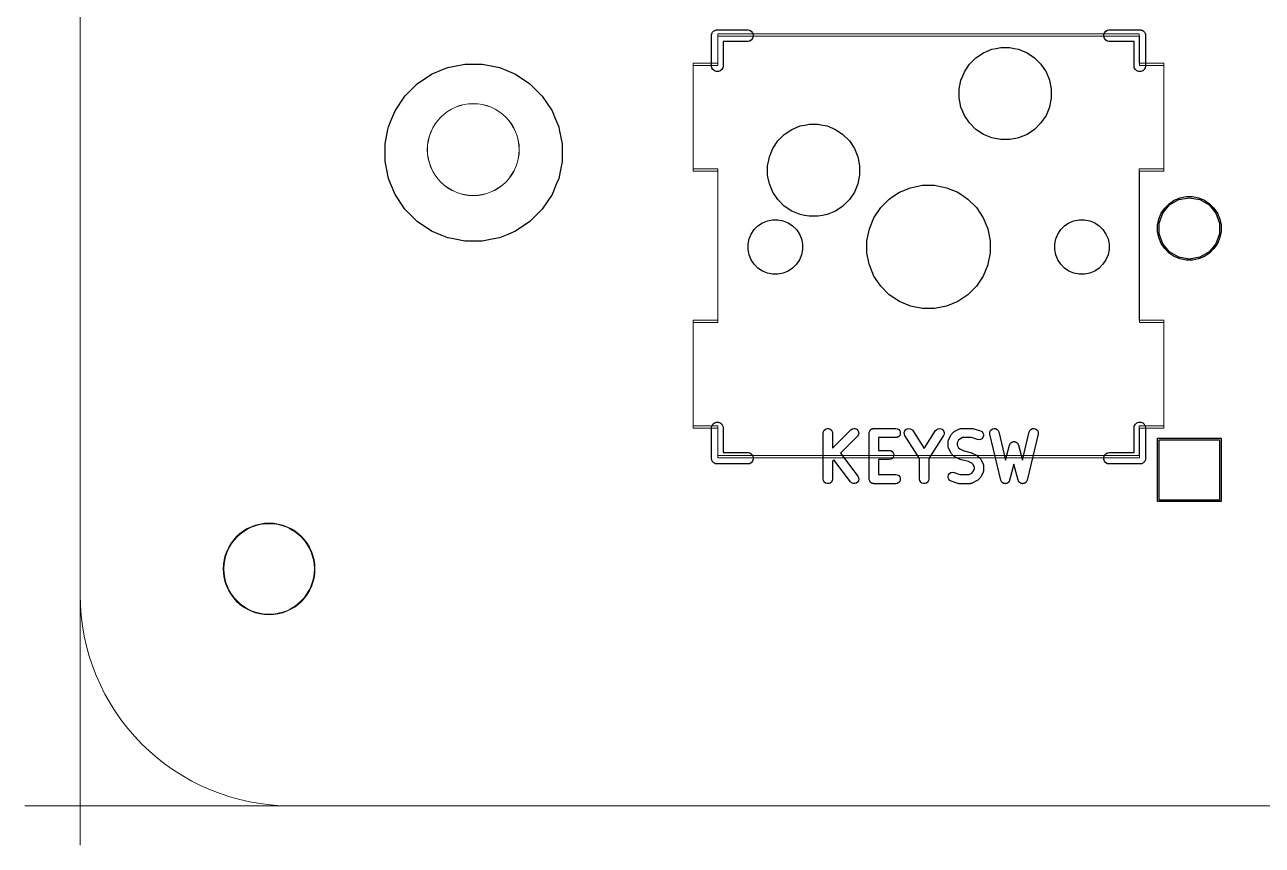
# Model space of a CAD drawing. Header units: millimetres. Extents: x 13 to 222, y -3 to 195.
# Drawn here: x 13.18 to 54.19, y 39.14 to 66.32 of the extents above; entities that cross this region are included whole.
import ezdxf

# ---------------------------------------------------------------- set-up
doc = ezdxf.new("R2010")
doc.units = ezdxf.units.MM
doc.header["$MEASUREMENT"] = 0
doc.layers.add('Ergodox plate', color=7, linetype='Continuous', lineweight=0, true_color=0xf6921e)
doc.layers.add('Orig switch cut', color=7, linetype='Continuous', lineweight=0, true_color=0xde3535)
doc.layers.add('Mask', color=134, linetype='Continuous')
doc.layers.add('Silk', color=142, linetype='Continuous')

msp = doc.modelspace()

# ---------------------------------------------------------------- linework, layer by layer
at = {"layer": 'Ergodox plate'}
msp.add_lwpolyline([(99.143, 40.444), (22.011, 40.444, -0.414214), (15.011, 47.444), (15.011, 171.874, -0.414214), (22.011, 178.874), (125.882, 178.874)], format="xyb", dxfattribs=at)
msp.add_lwpolyline([(50.113, 66.024), (50.113, 65.044), (50.926, 65.044), (50.926, 61.544), (50.113, 61.544), (50.113, 56.535), (50.926, 56.535), (50.926, 53.035), (50.113, 53.035), (50.113, 52.054), (36.143, 52.054), (36.143, 53.035), (35.331, 53.035), (35.331, 56.535), (36.143, 56.535), (36.143, 61.544), (35.331, 61.544), (35.331, 65.044), (36.143, 65.044), (36.143, 66.024)], close=True, dxfattribs=at)
for centre, radius in [((28.041, 62.186), 1.524), ((21.274, 48.295), 1.5)]:
    msp.add_circle(centre, radius, dxfattribs=at)
at = {"layer": 'Mask', "linetype": 'Continuous'}
for p, q in [((44.485, 65.015), (44.697, 65.227)), ((44.697, 65.227), (44.947, 65.394)), ((44.947, 65.394), (45.225, 65.509)), ((45.225, 65.509), (45.372, 65.539)), ((45.372, 65.539), (45.52, 65.568)), ((45.52, 65.568), (45.82, 65.568)), ((45.82, 65.568), (45.968, 65.539)), ((45.968, 65.539), (46.115, 65.509)), ((46.115, 65.509), (46.393, 65.394)), ((46.393, 65.394), (46.643, 65.227)), ((46.643, 65.227), (46.855, 65.015)), ((26.66, 64.685), (27.022, 64.835)), ((27.022, 64.835), (27.194, 64.906)), ((27.194, 64.906), (27.414, 64.95)), ((27.414, 64.95), (27.761, 65.019)), ((27.761, 65.019), (28.339, 65.019)), ((28.339, 65.019), (28.686, 64.95)), ((28.686, 64.95), (28.906, 64.906)), ((28.906, 64.906), (29.078, 64.835)), ((29.078, 64.835), (29.44, 64.685)), ((44.318, 64.765), (44.485, 65.015)), ((46.855, 65.015), (47.022, 64.765)), ((26.18, 64.364), (26.66, 64.685)), ((29.44, 64.685), (29.92, 64.364)), ((44.144, 64.192), (44.203, 64.487)), ((44.203, 64.487), (44.216, 64.52)), ((44.216, 64.52), (44.318, 64.765)), ((47.022, 64.765), (47.124, 64.52)), ((47.124, 64.52), (47.137, 64.487)), ((47.137, 64.487), (47.196, 64.192)), ((25.771, 63.955), (26.18, 64.364)), ((29.92, 64.364), (30.329, 63.955)), ((44.144, 63.892), (44.144, 64.192)), ((47.196, 64.192), (47.196, 63.892)), ((25.45, 63.475), (25.771, 63.955)), ((30.329, 63.955), (30.65, 63.475)), ((44.167, 63.777), (44.144, 63.892)), ((44.203, 63.597), (44.167, 63.777)), ((44.318, 63.319), (44.203, 63.597)), ((47.137, 63.597), (47.022, 63.319)), ((47.173, 63.777), (47.137, 63.597)), ((47.196, 63.892), (47.173, 63.777)), ((25.229, 62.941), (25.342, 63.213)), ((25.342, 63.213), (25.45, 63.475)), ((30.65, 63.475), (30.758, 63.213)), ((30.758, 63.213), (30.871, 62.941)), ((44.485, 63.069), (44.318, 63.319)), ((47.022, 63.319), (46.855, 63.069)), ((25.116, 62.374), (25.212, 62.854)), ((25.212, 62.854), (25.229, 62.941)), ((30.871, 62.941), (30.888, 62.854)), ((30.888, 62.854), (30.984, 62.374)), ((38.347, 62.687), (38.597, 62.854)), ((38.597, 62.854), (38.875, 62.969)), ((38.875, 62.969), (39.081, 63.01)), ((39.081, 63.01), (39.17, 63.028)), ((39.17, 63.028), (39.47, 63.028)), ((39.47, 63.028), (39.559, 63.01)), ((39.559, 63.01), (39.765, 62.969)), ((39.765, 62.969), (40.043, 62.854)), ((40.043, 62.854), (40.293, 62.687)), ((44.697, 62.857), (44.485, 63.069)), ((44.947, 62.69), (44.697, 62.857)), ((46.643, 62.857), (46.393, 62.69)), ((46.855, 63.069), (46.643, 62.857)), ((25.116, 61.796), (25.116, 62.374)), ((30.984, 62.374), (30.984, 61.796)), ((37.968, 62.225), (38.135, 62.475)), ((38.135, 62.475), (38.347, 62.687)), ((40.293, 62.687), (40.505, 62.475)), ((40.505, 62.475), (40.672, 62.225)), ((45.225, 62.575), (44.947, 62.69)), ((45.332, 62.553), (45.225, 62.575)), ((45.52, 62.516), (45.332, 62.553)), ((45.82, 62.516), (45.52, 62.516)), ((46.008, 62.553), (45.82, 62.516)), ((46.115, 62.575), (46.008, 62.553)), ((46.393, 62.69), (46.115, 62.575)), ((37.831, 61.841), (37.853, 61.947)), ((37.853, 61.947), (37.968, 62.225)), ((40.672, 62.225), (40.787, 61.947)), ((40.787, 61.947), (40.809, 61.841)), ((25.162, 61.567), (25.116, 61.796)), ((25.229, 61.229), (25.162, 61.567)), ((30.938, 61.567), (30.871, 61.229)), ((30.984, 61.796), (30.938, 61.567)), ((37.794, 61.652), (37.831, 61.841)), ((37.794, 61.352), (37.794, 61.652)), ((40.809, 61.841), (40.846, 61.652)), ((40.846, 61.652), (40.846, 61.352)), ((25.296, 61.067), (25.229, 61.229)), ((30.871, 61.229), (30.804, 61.067)), ((37.808, 61.281), (37.794, 61.352)), ((37.853, 61.057), (37.808, 61.281)), ((40.832, 61.281), (40.787, 61.057)), ((40.846, 61.352), (40.832, 61.281)), ((25.45, 60.695), (25.296, 61.067)), ((30.804, 61.067), (30.65, 60.695)), ((37.968, 60.779), (37.853, 61.057)), ((38.135, 60.529), (37.968, 60.779)), ((40.672, 60.779), (40.505, 60.529)), ((40.787, 61.057), (40.672, 60.779)), ((41.949, 60.628), (42.163, 60.771)), ((42.163, 60.771), (42.535, 60.925)), ((42.535, 60.925), (42.929, 61.003)), ((42.535, 60.925), (42.535, 60.925)), ((42.535, 60.925), (42.535, 60.925)), ((42.929, 61.003), (43.331, 61.003)), ((43.331, 61.003), (43.725, 60.925)), ((43.725, 60.925), (43.725, 60.925)), ((43.725, 60.925), (43.725, 60.925)), ((43.725, 60.925), (44.097, 60.771)), ((44.097, 60.771), (44.311, 60.628)), ((25.771, 60.215), (25.45, 60.695)), ((30.65, 60.695), (30.329, 60.215)), ((38.347, 60.317), (38.135, 60.529)), ((38.597, 60.15), (38.347, 60.317)), ((40.293, 60.317), (40.043, 60.15)), ((40.505, 60.529), (40.293, 60.317)), ((41.545, 60.263), (41.829, 60.547)), ((41.829, 60.547), (41.949, 60.628)), ((44.311, 60.628), (44.431, 60.547)), ((44.431, 60.547), (44.715, 60.263)), ((50.955, 60.247), (51.101, 60.393)), ((51.101, 60.393), (51.274, 60.508)), ((51.274, 60.508), (51.465, 60.587)), ((51.465, 60.587), (51.668, 60.628)), ((51.668, 60.628), (51.875, 60.628)), ((51.875, 60.628), (52.078, 60.587)), ((52.078, 60.587), (52.269, 60.508)), ((52.269, 60.508), (52.441, 60.393)), ((52.441, 60.393), (52.588, 60.247)), ((26.18, 59.806), (25.771, 60.215)), ((30.329, 60.215), (29.92, 59.806)), ((38.875, 60.035), (38.597, 60.15)), ((39.022, 60.005), (38.875, 60.035)), ((39.17, 59.976), (39.022, 60.005)), ((39.47, 59.976), (39.17, 59.976)), ((39.618, 60.005), (39.47, 59.976)), ((39.765, 60.035), (39.618, 60.005)), ((40.043, 60.15), (39.765, 60.035)), ((41.167, 59.557), (41.321, 59.929)), ((41.321, 59.929), (41.545, 60.263)), ((41.545, 60.263), (41.545, 60.263)), ((44.715, 60.263), (44.715, 60.263)), ((44.715, 60.263), (44.939, 59.929)), ((44.939, 59.929), (45.093, 59.557)), ((50.72, 59.68), (50.761, 59.883)), ((50.761, 59.883), (50.84, 60.075)), ((50.84, 60.075), (50.955, 60.247)), ((52.588, 60.247), (52.703, 60.075)), ((52.703, 60.075), (52.782, 59.883)), ((52.782, 59.883), (52.822, 59.68)), ((26.66, 59.485), (26.18, 59.806)), ((26.973, 59.356), (26.66, 59.485)), ((29.44, 59.485), (29.127, 59.356)), ((29.92, 59.806), (29.44, 59.485)), ((37.252, 59.389), (37.35, 59.536)), ((37.35, 59.536), (37.476, 59.662)), ((37.476, 59.662), (37.623, 59.76)), ((37.623, 59.76), (37.787, 59.828)), ((37.787, 59.828), (37.961, 59.863)), ((37.961, 59.863), (38.139, 59.863)), ((38.139, 59.863), (38.313, 59.828)), ((38.313, 59.828), (38.477, 59.76)), ((38.477, 59.76), (38.624, 59.662)), ((38.624, 59.662), (38.75, 59.536)), ((38.75, 59.536), (38.848, 59.389)), ((41.089, 59.163), (41.167, 59.557)), ((41.167, 59.557), (41.167, 59.557)), ((45.093, 59.557), (45.093, 59.557)), ((45.093, 59.557), (45.171, 59.163)), ((47.412, 59.389), (47.51, 59.536)), ((47.51, 59.536), (47.636, 59.662)), ((47.636, 59.662), (47.783, 59.76)), ((47.783, 59.76), (47.947, 59.828)), ((47.947, 59.828), (48.121, 59.863)), ((48.121, 59.863), (48.299, 59.863)), ((48.299, 59.863), (48.473, 59.828)), ((48.473, 59.828), (48.637, 59.76)), ((48.637, 59.76), (48.784, 59.662)), ((48.784, 59.662), (48.91, 59.536)), ((48.91, 59.536), (49.008, 59.389)), ((50.72, 59.473), (50.72, 59.68)), ((50.761, 59.27), (50.72, 59.473)), ((52.822, 59.473), (52.782, 59.27)), ((52.822, 59.68), (52.822, 59.473)), ((27.194, 59.264), (26.973, 59.356)), ((27.383, 59.226), (27.194, 59.264)), ((27.761, 59.151), (27.383, 59.226)), ((28.339, 59.151), (27.761, 59.151)), ((28.717, 59.226), (28.339, 59.151)), ((28.906, 59.264), (28.717, 59.226)), ((29.127, 59.356), (28.906, 59.264)), ((37.149, 59.051), (37.184, 59.225)), ((37.184, 59.225), (37.252, 59.389)), ((38.848, 59.389), (38.916, 59.225)), ((38.916, 59.225), (38.951, 59.051)), ((41.089, 58.761), (41.089, 59.163)), ((45.171, 59.163), (45.171, 58.761)), ((47.309, 59.051), (47.344, 59.225)), ((47.344, 59.225), (47.412, 59.389)), ((49.008, 59.389), (49.076, 59.225)), ((49.076, 59.225), (49.111, 59.051)), ((50.84, 59.079), (50.761, 59.27)), ((50.955, 58.907), (50.84, 59.079)), ((52.703, 59.079), (52.588, 58.907)), ((52.782, 59.27), (52.703, 59.079)), ((37.149, 58.873), (37.149, 59.051)), ((37.184, 58.699), (37.149, 58.873)), ((37.252, 58.535), (37.184, 58.699)), ((38.916, 58.699), (38.848, 58.535)), ((38.951, 58.873), (38.916, 58.699)), ((38.951, 59.051), (38.951, 58.873)), ((41.163, 58.387), (41.089, 58.761)), ((45.171, 58.761), (45.097, 58.387)), ((47.309, 58.873), (47.309, 59.051)), ((47.344, 58.699), (47.309, 58.873)), ((47.412, 58.535), (47.344, 58.699)), ((49.076, 58.699), (49.008, 58.535)), ((49.111, 58.873), (49.076, 58.699)), ((49.111, 59.051), (49.111, 58.873)), ((51.101, 58.76), (50.955, 58.907)), ((51.274, 58.645), (51.101, 58.76)), ((52.441, 58.76), (52.269, 58.645)), ((52.588, 58.907), (52.441, 58.76)), ((37.35, 58.388), (37.252, 58.535)), ((37.476, 58.262), (37.35, 58.388)), ((37.623, 58.164), (37.476, 58.262)), ((38.624, 58.262), (38.477, 58.164)), ((38.75, 58.388), (38.624, 58.262)), ((38.848, 58.535), (38.75, 58.388)), ((41.167, 58.367), (41.163, 58.387)), ((41.321, 57.995), (41.167, 58.367)), ((45.093, 58.367), (44.939, 57.995)), ((45.097, 58.387), (45.093, 58.367)), ((47.51, 58.388), (47.412, 58.535)), ((47.636, 58.262), (47.51, 58.388)), ((47.783, 58.164), (47.636, 58.262)), ((48.784, 58.262), (48.637, 58.164)), ((48.91, 58.388), (48.784, 58.262)), ((49.008, 58.535), (48.91, 58.388)), ((51.465, 58.566), (51.274, 58.645)), ((51.668, 58.526), (51.465, 58.566)), ((51.875, 58.526), (51.668, 58.526)), ((52.078, 58.566), (51.875, 58.526)), ((52.269, 58.645), (52.078, 58.566)), ((37.787, 58.096), (37.623, 58.164)), ((37.961, 58.061), (37.787, 58.096)), ((38.139, 58.061), (37.961, 58.061)), ((38.313, 58.096), (38.139, 58.061)), ((38.477, 58.164), (38.313, 58.096)), ((41.524, 57.691), (41.321, 57.995)), ((44.939, 57.995), (44.736, 57.691)), ((47.947, 58.096), (47.783, 58.164)), ((48.121, 58.061), (47.947, 58.096)), ((48.299, 58.061), (48.121, 58.061)), ((48.473, 58.096), (48.299, 58.061)), ((48.637, 58.164), (48.473, 58.096)), ((41.545, 57.661), (41.524, 57.691)), ((41.829, 57.377), (41.545, 57.661)), ((44.715, 57.661), (44.431, 57.377)), ((44.736, 57.691), (44.715, 57.661)), ((42.163, 57.153), (41.829, 57.377)), ((41.829, 57.377), (41.829, 57.377)), ((42.535, 56.999), (42.163, 57.153)), ((44.097, 57.153), (43.725, 56.999)), ((44.431, 57.377), (44.097, 57.153)), ((44.431, 57.377), (44.431, 57.377)), ((42.929, 56.921), (42.535, 56.999)), ((42.535, 56.999), (42.535, 56.999)), ((42.535, 56.999), (42.535, 56.999)), ((43.331, 56.921), (42.929, 56.921)), ((43.725, 56.999), (43.331, 56.921)), ((43.725, 56.999), (43.725, 56.999)), ((43.725, 56.999), (43.725, 56.999)), ((50.72, 50.526), (50.72, 52.628)), ((50.72, 52.628), (52.822, 52.628)), ((52.822, 52.628), (52.822, 50.526)), ((52.822, 50.526), (50.72, 50.526))]:
    msp.add_line(p, q, dxfattribs=at)
at = {"layer": 'Orig switch cut', "lineweight": 0}
for p, q in [((15.011, 195.047), (15.011, 39.143)), ((13.177, 40.444), (105.551, 40.444))]:
    msp.add_line(p, q, dxfattribs=at)
at = {"layer": 'Orig switch cut'}
msp.add_lwpolyline([(50.115, 65.947), (50.115, 64.967), (50.928, 64.967), (50.928, 61.467), (50.115, 61.467), (50.115, 56.458), (50.928, 56.458), (50.928, 52.958), (50.115, 52.958), (50.115, 51.977), (36.145, 51.977), (36.145, 52.958), (35.332, 52.958), (35.332, 56.458), (36.145, 56.458), (36.145, 61.467), (35.332, 61.467), (35.332, 64.967), (36.145, 64.967), (36.145, 65.947)], close=True, dxfattribs=at)
at = {"layer": 'Orig switch cut', "lineweight": 0}
for centre in [(28.041, 62.186), (21.274, 48.295)]:
    msp.add_circle(centre, 1.52, dxfattribs=at)
at = {"layer": 'Silk', "linetype": 'Continuous'}
for p, q in [((35.945, 66.011), (35.948, 66.028)), ((35.948, 66.028), (35.957, 66.043)), ((35.957, 66.043), (35.962, 66.059)), ((35.962, 66.059), (35.973, 66.072)), ((35.973, 66.072), (35.982, 66.086)), ((35.982, 66.086), (35.995, 66.097)), ((35.995, 66.097), (36.006, 66.11)), ((36.006, 66.11), (36.02, 66.119)), ((36.02, 66.119), (36.033, 66.13)), ((36.033, 66.13), (36.049, 66.135)), ((36.049, 66.135), (36.064, 66.144)), ((36.064, 66.144), (36.081, 66.147)), ((36.081, 66.147), (36.096, 66.152)), ((36.096, 66.152), (36.113, 66.152)), ((36.113, 66.152), (36.113, 66.153)), ((36.113, 66.153), (37.147, 66.153)), ((37.147, 66.153), (37.196, 66.144)), ((37.196, 66.144), (37.254, 66.11)), ((37.254, 66.11), (37.298, 66.059)), ((37.298, 66.059), (37.32, 65.996)), ((48.94, 65.996), (48.962, 66.059)), ((48.962, 66.059), (49.006, 66.11)), ((49.006, 66.11), (49.064, 66.144)), ((49.064, 66.144), (49.113, 66.153)), ((49.113, 66.153), (50.147, 66.153)), ((50.147, 66.153), (50.147, 66.152)), ((50.147, 66.152), (50.164, 66.152)), ((50.164, 66.152), (50.179, 66.147)), ((50.179, 66.147), (50.196, 66.144)), ((50.196, 66.144), (50.211, 66.135)), ((50.211, 66.135), (50.227, 66.13)), ((50.227, 66.13), (50.24, 66.119)), ((50.24, 66.119), (50.254, 66.11)), ((50.254, 66.11), (50.265, 66.097)), ((50.265, 66.097), (50.278, 66.086)), ((50.278, 66.086), (50.287, 66.072)), ((50.287, 66.072), (50.298, 66.059)), ((50.298, 66.059), (50.303, 66.043)), ((50.303, 66.043), (50.312, 66.028)), ((50.312, 66.028), (50.315, 66.011)), ((35.94, 64.945), (35.939, 65.979)), ((35.939, 65.979), (35.94, 65.979)), ((35.94, 65.996), (35.945, 66.011)), ((35.94, 65.979), (35.94, 65.996)), ((37.147, 65.772), (36.32, 65.772)), ((36.32, 65.772), (36.32, 64.945)), ((37.196, 65.78), (37.147, 65.772)), ((37.254, 65.814), (37.196, 65.78)), ((37.298, 65.865), (37.254, 65.814)), ((37.32, 65.928), (37.298, 65.865)), ((37.32, 65.996), (37.32, 65.928)), ((48.94, 65.928), (48.94, 65.996)), ((48.962, 65.865), (48.94, 65.928)), ((49.006, 65.814), (48.962, 65.865)), ((49.064, 65.78), (49.006, 65.814)), ((49.113, 65.772), (49.064, 65.78)), ((49.94, 65.772), (49.113, 65.772)), ((49.939, 64.945), (49.94, 65.772)), ((50.315, 66.011), (50.32, 65.996)), ((50.32, 65.996), (50.32, 65.979)), ((50.32, 65.979), (50.32, 65.979)), ((50.32, 65.979), (50.32, 64.945)), ((35.948, 64.896), (35.94, 64.945)), ((35.982, 64.838), (35.948, 64.896)), ((36.033, 64.794), (35.982, 64.838)), ((36.278, 64.838), (36.227, 64.794)), ((36.312, 64.896), (36.278, 64.838)), ((36.32, 64.945), (36.312, 64.896)), ((49.948, 64.896), (49.939, 64.945)), ((49.982, 64.838), (49.948, 64.896)), ((50.033, 64.794), (49.982, 64.838)), ((50.278, 64.838), (50.227, 64.794)), ((50.312, 64.896), (50.278, 64.838)), ((50.32, 64.945), (50.312, 64.896)), ((36.096, 64.772), (36.033, 64.794)), ((36.164, 64.772), (36.096, 64.772)), ((36.227, 64.794), (36.164, 64.772)), ((50.096, 64.772), (50.033, 64.794)), ((50.164, 64.772), (50.096, 64.772)), ((50.227, 64.794), (50.164, 64.772)), ((50.892, 60.085), (51.119, 60.355)), ((51.119, 60.355), (51.424, 60.531)), ((51.424, 60.531), (51.771, 60.592)), ((51.771, 60.592), (52.119, 60.531)), ((52.119, 60.531), (52.424, 60.355)), ((52.424, 60.355), (52.651, 60.085)), ((50.771, 59.753), (50.892, 60.085)), ((52.651, 60.085), (52.771, 59.753)), ((50.771, 59.4), (50.771, 59.753)), ((52.771, 59.753), (52.771, 59.4)), ((50.892, 59.069), (50.771, 59.4)), ((51.119, 58.799), (50.892, 59.069)), ((52.651, 59.069), (52.424, 58.799)), ((52.771, 59.4), (52.651, 59.069)), ((51.424, 58.623), (51.119, 58.799)), ((52.424, 58.799), (52.119, 58.623)), ((51.771, 58.561), (51.424, 58.623)), ((52.119, 58.623), (51.771, 58.561)), ((35.939, 52.979), (35.948, 53.028)), ((35.94, 51.996), (35.939, 52.979)), ((35.948, 53.028), (35.982, 53.086)), ((35.982, 53.086), (36.033, 53.13)), ((36.033, 53.13), (36.096, 53.152)), ((36.096, 53.152), (36.164, 53.152)), ((36.164, 53.152), (36.227, 53.13)), ((36.227, 53.13), (36.278, 53.086)), ((36.278, 53.086), (36.312, 53.028)), ((36.312, 53.028), (36.32, 52.979)), ((36.32, 52.979), (36.32, 52.153)), ((39.675, 52.895), (39.716, 52.929)), ((39.716, 52.929), (39.765, 52.947)), ((39.765, 52.947), (39.818, 52.947)), ((39.818, 52.947), (39.868, 52.929)), ((39.868, 52.929), (39.908, 52.895)), ((39.944, 52.294), (40.555, 52.904)), ((40.555, 52.904), (40.598, 52.935)), ((40.598, 52.935), (40.649, 52.948)), ((40.649, 52.948), (40.702, 52.944)), ((40.702, 52.944), (40.75, 52.921)), ((40.75, 52.921), (40.787, 52.884)), ((41.209, 52.903), (41.218, 52.913)), ((41.218, 52.913), (41.229, 52.92)), ((41.229, 52.92), (41.24, 52.929)), ((41.24, 52.929), (41.252, 52.933)), ((41.252, 52.933), (41.264, 52.94)), ((41.264, 52.94), (41.277, 52.942)), ((41.277, 52.942), (41.289, 52.947)), ((41.289, 52.947), (41.303, 52.947)), ((41.303, 52.947), (41.316, 52.949)), ((41.316, 52.949), (42.041, 52.949)), ((42.041, 52.949), (42.094, 52.94)), ((42.094, 52.94), (42.139, 52.913)), ((42.139, 52.913), (42.173, 52.873)), ((42.342, 52.867), (42.374, 52.909)), ((42.374, 52.909), (42.419, 52.937)), ((42.419, 52.937), (42.47, 52.949)), ((42.47, 52.949), (42.523, 52.942)), ((42.523, 52.942), (42.57, 52.917)), ((42.57, 52.917), (42.605, 52.878)), ((43.364, 52.878), (43.4, 52.917)), ((43.4, 52.917), (43.447, 52.942)), ((43.447, 52.942), (43.499, 52.949)), ((43.499, 52.949), (43.551, 52.937)), ((43.551, 52.937), (43.596, 52.909)), ((43.596, 52.909), (43.628, 52.867)), ((44.005, 52.86), (44.15, 52.933)), ((44.15, 52.933), (44.159, 52.935)), ((44.159, 52.935), (44.166, 52.94)), ((44.166, 52.94), (44.184, 52.943)), ((44.184, 52.943), (44.201, 52.948)), ((44.201, 52.948), (44.21, 52.947)), ((44.21, 52.947), (44.219, 52.949)), ((44.219, 52.949), (44.581, 52.949)), ((44.581, 52.949), (44.605, 52.945)), ((44.605, 52.945), (44.63, 52.941)), ((44.63, 52.941), (44.847, 52.869)), ((45.171, 52.865), (45.202, 52.907)), ((45.202, 52.907), (45.247, 52.936)), ((45.247, 52.936), (45.298, 52.949)), ((45.298, 52.949), (45.351, 52.943)), ((45.351, 52.943), (45.398, 52.919)), ((45.398, 52.919), (45.434, 52.88)), ((46.486, 52.88), (46.523, 52.919)), ((46.523, 52.919), (46.57, 52.943)), ((46.57, 52.943), (46.622, 52.949)), ((46.622, 52.949), (46.674, 52.936)), ((46.674, 52.936), (46.718, 52.907)), ((46.718, 52.907), (46.75, 52.865)), ((49.939, 52.153), (49.94, 52.979)), ((49.94, 52.979), (49.948, 53.028)), ((49.948, 53.028), (49.982, 53.086)), ((49.982, 53.086), (50.033, 53.13)), ((50.033, 53.13), (50.096, 53.152)), ((50.096, 53.152), (50.164, 53.152)), ((50.164, 53.152), (50.227, 53.13)), ((50.227, 53.13), (50.278, 53.086)), ((50.278, 53.086), (50.312, 53.028)), ((50.312, 53.028), (50.32, 52.979)), ((50.32, 52.979), (50.32, 51.945)), ((39.639, 52.797), (39.649, 52.849)), ((39.639, 51.273), (39.639, 52.797)), ((39.649, 52.849), (39.675, 52.895)), ((39.908, 52.895), (39.935, 52.849)), ((39.935, 52.849), (39.944, 52.797)), ((39.944, 52.797), (39.944, 52.294)), ((40.77, 52.689), (40.211, 52.129)), ((40.801, 52.732), (40.77, 52.689)), ((40.787, 52.884), (40.81, 52.836)), ((40.814, 52.783), (40.801, 52.732)), ((40.81, 52.836), (40.814, 52.783)), ((41.163, 52.797), (41.166, 52.81)), ((41.163, 51.273), (41.163, 52.797)), ((41.166, 52.823), (41.17, 52.836)), ((41.166, 52.81), (41.166, 52.823)), ((41.17, 52.836), (41.173, 52.849)), ((41.173, 52.849), (41.179, 52.86)), ((41.179, 52.86), (41.184, 52.873)), ((41.184, 52.873), (41.192, 52.883)), ((41.192, 52.883), (41.199, 52.895)), ((41.199, 52.895), (41.209, 52.903)), ((42.041, 52.644), (41.468, 52.644)), ((41.468, 52.644), (41.468, 52.223)), ((42.094, 52.653), (42.041, 52.644)), ((42.139, 52.68), (42.094, 52.653)), ((42.173, 52.72), (42.139, 52.68)), ((42.173, 52.873), (42.192, 52.823)), ((42.192, 52.77), (42.173, 52.72)), ((42.192, 52.823), (42.192, 52.77)), ((42.326, 52.817), (42.342, 52.867)), ((42.328, 52.764), (42.326, 52.817)), ((42.348, 52.715), (42.328, 52.764)), ((42.832, 51.954), (42.348, 52.715)), ((42.605, 52.878), (42.985, 52.282)), ((42.985, 52.282), (43.364, 52.878)), ((43.621, 52.715), (43.137, 51.954)), ((43.642, 52.764), (43.621, 52.715)), ((43.628, 52.867), (43.644, 52.817)), ((43.644, 52.817), (43.642, 52.764)), ((43.776, 52.506), (43.777, 52.515)), ((43.776, 52.361), (43.776, 52.506)), ((43.777, 52.524), (43.782, 52.541)), ((43.777, 52.515), (43.777, 52.524)), ((43.782, 52.541), (43.785, 52.558)), ((43.785, 52.558), (43.789, 52.566)), ((43.789, 52.566), (43.792, 52.574)), ((43.792, 52.574), (43.865, 52.72)), ((43.865, 52.72), (43.879, 52.739)), ((43.879, 52.739), (43.893, 52.759)), ((43.893, 52.759), (43.966, 52.832)), ((43.966, 52.832), (43.986, 52.846)), ((43.986, 52.846), (44.005, 52.86)), ((44.126, 52.561), (44.081, 52.47)), ((44.164, 52.599), (44.126, 52.561)), ((44.255, 52.644), (44.164, 52.599)), ((44.557, 52.644), (44.255, 52.644)), ((44.751, 52.579), (44.557, 52.644)), ((44.803, 52.572), (44.751, 52.579)), ((44.855, 52.582), (44.803, 52.572)), ((44.847, 52.869), (44.894, 52.843)), ((44.9, 52.61), (44.855, 52.582)), ((44.894, 52.843), (44.929, 52.804)), ((44.933, 52.651), (44.9, 52.61)), ((44.929, 52.804), (44.948, 52.755)), ((44.95, 52.702), (44.933, 52.651)), ((44.948, 52.755), (44.95, 52.702)), ((45.156, 52.814), (45.171, 52.865)), ((45.159, 52.761), (45.156, 52.814)), ((45.522, 51.237), (45.159, 52.761)), ((45.434, 52.88), (45.455, 52.832)), ((45.455, 52.832), (45.678, 51.895)), ((45.885, 52.492), (45.896, 52.499)), ((45.896, 52.499), (45.909, 52.503)), ((45.909, 52.503), (45.921, 52.508)), ((45.921, 52.508), (45.934, 52.509)), ((45.934, 52.509), (45.947, 52.513)), ((45.947, 52.513), (45.96, 52.512)), ((45.96, 52.512), (45.973, 52.513)), ((45.973, 52.513), (45.986, 52.509)), ((45.986, 52.509), (46, 52.508)), ((46, 52.508), (46.012, 52.503)), ((46.012, 52.503), (46.025, 52.499)), ((46.025, 52.499), (46.036, 52.492)), ((46.242, 51.895), (46.465, 52.832)), ((46.762, 52.761), (46.399, 51.237)), ((46.465, 52.832), (46.486, 52.88)), ((46.75, 52.865), (46.765, 52.814)), ((46.765, 52.814), (46.762, 52.761)), ((50.771, 50.577), (50.771, 52.577)), ((50.771, 52.577), (52.771, 52.577)), ((52.771, 52.577), (52.771, 50.577)), ((36.32, 52.153), (37.147, 52.153)), ((37.147, 52.153), (37.196, 52.144)), ((37.196, 52.144), (37.254, 52.11)), ((37.254, 52.11), (37.298, 52.059)), ((40.211, 52.129), (40.784, 51.364)), ((41.468, 52.223), (41.824, 52.223)), ((41.824, 52.223), (41.876, 52.214)), ((41.876, 52.214), (41.922, 52.188)), ((41.922, 52.188), (41.956, 52.147)), ((41.956, 52.147), (41.974, 52.097)), ((41.974, 52.097), (41.974, 52.044)), ((43.777, 52.352), (43.776, 52.361)), ((43.777, 52.344), (43.777, 52.352)), ((43.782, 52.327), (43.777, 52.344)), ((43.785, 52.309), (43.782, 52.327)), ((43.789, 52.301), (43.785, 52.309)), ((43.792, 52.293), (43.789, 52.301)), ((43.865, 52.148), (43.792, 52.293)), ((43.879, 52.128), (43.865, 52.148)), ((43.893, 52.108), (43.879, 52.128)), ((43.966, 52.036), (43.893, 52.108)), ((44.081, 52.47), (44.081, 52.397)), ((44.081, 52.397), (44.126, 52.306)), ((44.126, 52.306), (44.164, 52.269)), ((44.164, 52.269), (44.272, 52.215)), ((44.272, 52.215), (44.546, 52.146)), ((44.546, 52.146), (44.561, 52.139)), ((44.561, 52.139), (44.577, 52.135)), ((44.577, 52.135), (44.722, 52.062)), ((45.678, 51.895), (45.813, 52.4)), ((45.813, 52.4), (45.819, 52.413)), ((45.819, 52.413), (45.822, 52.426)), ((45.822, 52.426), (45.83, 52.436)), ((45.83, 52.436), (45.835, 52.448)), ((45.835, 52.448), (45.845, 52.458)), ((45.845, 52.458), (45.853, 52.469)), ((45.853, 52.469), (45.863, 52.477)), ((45.863, 52.477), (45.873, 52.486)), ((45.873, 52.486), (45.885, 52.492)), ((46.036, 52.492), (46.048, 52.486)), ((46.048, 52.486), (46.057, 52.477)), ((46.057, 52.477), (46.068, 52.469)), ((46.068, 52.469), (46.076, 52.458)), ((46.076, 52.458), (46.085, 52.448)), ((46.085, 52.448), (46.091, 52.436)), ((46.091, 52.436), (46.098, 52.426)), ((46.098, 52.426), (46.102, 52.413)), ((46.102, 52.413), (46.108, 52.4)), ((46.108, 52.4), (46.242, 51.895)), ((48.962, 52.059), (49.006, 52.11)), ((49.006, 52.11), (49.064, 52.144)), ((49.064, 52.144), (49.113, 52.153)), ((49.113, 52.153), (49.939, 52.153)), ((35.94, 51.928), (35.94, 51.996)), ((35.945, 51.913), (35.94, 51.928)), ((35.948, 51.896), (35.945, 51.913)), ((35.957, 51.881), (35.948, 51.896)), ((35.962, 51.865), (35.957, 51.881)), ((35.973, 51.852), (35.962, 51.865)), ((35.982, 51.838), (35.973, 51.852)), ((35.995, 51.827), (35.982, 51.838)), ((36.006, 51.814), (35.995, 51.827)), ((36.02, 51.805), (36.006, 51.814)), ((36.033, 51.794), (36.02, 51.805)), ((36.049, 51.789), (36.033, 51.794)), ((36.064, 51.78), (36.049, 51.789)), ((36.081, 51.777), (36.064, 51.78)), ((36.096, 51.772), (36.081, 51.777)), ((36.113, 51.772), (36.096, 51.772)), ((37.147, 51.772), (36.113, 51.772)), ((36.113, 51.772), (36.113, 51.772)), ((37.196, 51.78), (37.147, 51.772)), ((37.254, 51.814), (37.196, 51.78)), ((37.298, 51.865), (37.254, 51.814)), ((37.298, 52.059), (37.32, 51.996)), ((37.32, 51.928), (37.298, 51.865)), ((37.32, 51.996), (37.32, 51.928)), ((39.993, 51.911), (39.944, 51.863)), ((39.944, 51.863), (39.944, 51.273)), ((40.541, 51.181), (39.993, 51.911)), ((41.824, 51.918), (41.468, 51.918)), ((41.468, 51.918), (41.468, 51.425)), ((41.876, 51.928), (41.824, 51.918)), ((41.922, 51.954), (41.876, 51.928)), ((41.956, 51.995), (41.922, 51.954)), ((41.974, 52.044), (41.956, 51.995)), ((42.832, 51.273), (42.832, 51.954)), ((43.137, 51.954), (43.137, 51.273)), ((43.986, 52.022), (43.966, 52.036)), ((44.005, 52.007), (43.986, 52.022)), ((44.15, 51.935), (44.005, 52.007)), ((44.166, 51.93), (44.15, 51.935)), ((44.182, 51.923), (44.166, 51.93)), ((44.456, 51.854), (44.182, 51.923)), ((44.564, 51.8), (44.456, 51.854)), ((44.601, 51.763), (44.564, 51.8)), ((44.647, 51.672), (44.601, 51.763)), ((44.722, 52.062), (44.742, 52.047)), ((44.742, 52.047), (44.762, 52.033)), ((44.762, 52.033), (44.834, 51.961)), ((44.834, 51.961), (44.848, 51.941)), ((44.848, 51.941), (44.863, 51.921)), ((44.863, 51.921), (44.935, 51.776)), ((44.935, 51.776), (44.938, 51.768)), ((44.938, 51.768), (44.942, 51.76)), ((44.942, 51.76), (44.945, 51.743)), ((44.945, 51.743), (44.951, 51.725)), ((44.951, 51.725), (44.95, 51.717)), ((44.95, 51.717), (44.952, 51.708)), ((44.952, 51.708), (44.952, 51.563)), ((45.96, 51.77), (45.817, 51.233)), ((46.103, 51.233), (45.96, 51.77)), ((48.94, 51.996), (48.962, 52.059)), ((48.94, 51.928), (48.94, 51.996)), ((48.962, 51.865), (48.94, 51.928)), ((49.006, 51.814), (48.962, 51.865)), ((49.064, 51.78), (49.006, 51.814)), ((49.113, 51.772), (49.064, 51.78)), ((50.147, 51.772), (49.113, 51.772)), ((50.164, 51.772), (50.147, 51.772)), ((50.147, 51.772), (50.147, 51.772)), ((50.179, 51.777), (50.164, 51.772)), ((50.196, 51.78), (50.179, 51.777)), ((50.211, 51.789), (50.196, 51.78)), ((50.227, 51.794), (50.211, 51.789)), ((50.24, 51.805), (50.227, 51.794)), ((50.254, 51.814), (50.24, 51.805)), ((50.265, 51.827), (50.254, 51.814)), ((50.278, 51.838), (50.265, 51.827)), ((50.287, 51.852), (50.278, 51.838)), ((50.298, 51.865), (50.287, 51.852)), ((50.303, 51.881), (50.298, 51.865)), ((50.312, 51.896), (50.303, 51.881)), ((50.315, 51.913), (50.312, 51.896)), ((50.32, 51.928), (50.315, 51.913)), ((50.32, 51.945), (50.32, 51.945)), ((50.32, 51.945), (50.32, 51.928)), ((39.649, 51.22), (39.639, 51.273)), ((39.944, 51.273), (39.935, 51.22)), ((40.784, 51.364), (40.808, 51.317)), ((40.815, 51.264), (40.803, 51.213)), ((40.808, 51.317), (40.815, 51.264)), ((41.166, 51.259), (41.163, 51.273)), ((41.468, 51.425), (42.041, 51.425)), ((42.041, 51.425), (42.094, 51.416)), ((42.094, 51.416), (42.139, 51.389)), ((42.139, 51.389), (42.173, 51.349)), ((42.173, 51.349), (42.192, 51.299)), ((42.192, 51.299), (42.192, 51.246)), ((42.842, 51.22), (42.832, 51.273)), ((43.137, 51.273), (43.128, 51.22)), ((43.778, 51.367), (43.794, 51.418)), ((43.779, 51.315), (43.778, 51.367)), ((43.798, 51.265), (43.779, 51.315)), ((43.794, 51.418), (43.827, 51.459)), ((43.834, 51.226), (43.798, 51.265)), ((43.827, 51.459), (43.872, 51.487)), ((43.872, 51.487), (43.924, 51.497)), ((43.924, 51.497), (43.976, 51.49)), ((43.976, 51.49), (44.171, 51.425)), ((44.171, 51.425), (44.473, 51.425)), ((44.473, 51.425), (44.564, 51.47)), ((44.564, 51.47), (44.601, 51.508)), ((44.601, 51.508), (44.647, 51.599)), ((44.647, 51.599), (44.647, 51.672)), ((44.834, 51.31), (44.762, 51.237)), ((44.848, 51.33), (44.834, 51.31)), ((44.863, 51.35), (44.848, 51.33)), ((44.935, 51.495), (44.863, 51.35)), ((44.938, 51.503), (44.935, 51.495)), ((44.942, 51.511), (44.938, 51.503)), ((44.945, 51.528), (44.942, 51.511)), ((44.951, 51.545), (44.945, 51.528)), ((44.952, 51.563), (44.95, 51.554)), ((44.95, 51.554), (44.951, 51.545)), ((39.675, 51.175), (39.649, 51.22)), ((39.716, 51.141), (39.675, 51.175)), ((39.765, 51.122), (39.716, 51.141)), ((39.818, 51.122), (39.765, 51.122)), ((39.868, 51.141), (39.818, 51.122)), ((39.908, 51.175), (39.868, 51.141)), ((39.935, 51.22), (39.908, 51.175)), ((40.579, 51.145), (40.541, 51.181)), ((40.628, 51.124), (40.579, 51.145)), ((40.681, 51.121), (40.628, 51.124)), ((40.731, 51.137), (40.681, 51.121)), ((40.774, 51.168), (40.731, 51.137)), ((40.803, 51.213), (40.774, 51.168)), ((41.166, 51.246), (41.166, 51.259)), ((41.17, 51.234), (41.166, 51.246)), ((41.173, 51.22), (41.17, 51.234)), ((41.179, 51.209), (41.173, 51.22)), ((41.184, 51.196), (41.179, 51.209)), ((41.192, 51.186), (41.184, 51.196)), ((41.199, 51.175), (41.192, 51.186)), ((41.209, 51.166), (41.199, 51.175)), ((41.218, 51.156), (41.209, 51.166)), ((41.229, 51.149), (41.218, 51.156)), ((41.24, 51.141), (41.229, 51.149)), ((41.252, 51.136), (41.24, 51.141)), ((41.264, 51.129), (41.252, 51.136)), ((41.277, 51.127), (41.264, 51.129)), ((41.289, 51.122), (41.277, 51.127)), ((41.303, 51.122), (41.289, 51.122)), ((41.316, 51.12), (41.303, 51.122)), ((42.041, 51.12), (41.316, 51.12)), ((42.094, 51.129), (42.041, 51.12)), ((42.139, 51.156), (42.094, 51.129)), ((42.173, 51.196), (42.139, 51.156)), ((42.192, 51.246), (42.173, 51.196)), ((42.868, 51.175), (42.842, 51.22)), ((42.909, 51.141), (42.868, 51.175)), ((42.958, 51.122), (42.909, 51.141)), ((43.011, 51.122), (42.958, 51.122)), ((43.061, 51.141), (43.011, 51.122)), ((43.102, 51.175), (43.061, 51.141)), ((43.128, 51.22), (43.102, 51.175)), ((43.88, 51.201), (43.834, 51.226)), ((44.098, 51.128), (43.88, 51.201)), ((44.122, 51.124), (44.098, 51.128)), ((44.146, 51.12), (44.122, 51.124)), ((44.509, 51.12), (44.146, 51.12)), ((44.518, 51.122), (44.509, 51.12)), ((44.526, 51.121), (44.518, 51.122)), ((44.543, 51.126), (44.526, 51.121)), ((44.561, 51.129), (44.543, 51.126)), ((44.569, 51.134), (44.561, 51.129)), ((44.577, 51.136), (44.569, 51.134)), ((44.722, 51.209), (44.577, 51.136)), ((44.742, 51.223), (44.722, 51.209)), ((44.762, 51.237), (44.742, 51.223)), ((45.528, 51.223), (45.522, 51.237)), ((45.532, 51.208), (45.528, 51.223)), ((45.538, 51.199), (45.532, 51.208)), ((45.543, 51.189), (45.538, 51.199)), ((45.553, 51.177), (45.543, 51.189)), ((45.562, 51.165), (45.553, 51.177)), ((45.571, 51.158), (45.562, 51.165)), ((45.579, 51.15), (45.571, 51.158)), ((45.593, 51.143), (45.579, 51.15)), ((45.606, 51.134), (45.593, 51.143)), ((45.617, 51.132), (45.606, 51.134)), ((45.626, 51.127), (45.617, 51.132)), ((45.642, 51.125), (45.626, 51.127)), ((45.657, 51.121), (45.642, 51.125)), ((45.668, 51.122), (45.657, 51.121)), ((45.679, 51.12), (45.668, 51.122)), ((45.694, 51.124), (45.679, 51.12)), ((45.71, 51.125), (45.694, 51.124)), ((45.72, 51.13), (45.71, 51.125)), ((45.731, 51.133), (45.72, 51.13)), ((45.743, 51.141), (45.731, 51.133)), ((45.758, 51.148), (45.743, 51.141)), ((45.765, 51.156), (45.758, 51.148)), ((45.775, 51.162), (45.765, 51.156)), ((45.784, 51.174), (45.775, 51.162)), ((45.795, 51.185), (45.784, 51.174)), ((45.8, 51.195), (45.795, 51.185)), ((45.806, 51.204), (45.8, 51.195)), ((45.811, 51.219), (45.806, 51.204)), ((45.817, 51.233), (45.811, 51.219)), ((46.11, 51.219), (46.103, 51.233)), ((46.114, 51.204), (46.11, 51.219)), ((46.121, 51.195), (46.114, 51.204)), ((46.126, 51.185), (46.121, 51.195)), ((46.137, 51.174), (46.126, 51.185)), ((46.146, 51.162), (46.137, 51.174)), ((46.155, 51.156), (46.146, 51.162)), ((46.163, 51.148), (46.155, 51.156)), ((46.177, 51.141), (46.163, 51.148)), ((46.19, 51.133), (46.177, 51.141)), ((46.201, 51.13), (46.19, 51.133)), ((46.211, 51.125), (46.201, 51.13)), ((46.226, 51.124), (46.211, 51.125)), ((46.242, 51.12), (46.226, 51.124)), ((46.253, 51.122), (46.242, 51.12)), ((46.264, 51.121), (46.253, 51.122)), ((46.279, 51.125), (46.264, 51.121)), ((46.294, 51.127), (46.279, 51.125)), ((46.304, 51.132), (46.294, 51.127)), ((46.315, 51.134), (46.304, 51.132)), ((46.328, 51.143), (46.315, 51.134)), ((46.341, 51.15), (46.328, 51.143)), ((46.349, 51.158), (46.341, 51.15)), ((46.358, 51.165), (46.349, 51.158)), ((46.367, 51.177), (46.358, 51.165)), ((46.378, 51.189), (46.367, 51.177)), ((46.382, 51.199), (46.378, 51.189)), ((46.389, 51.208), (46.382, 51.199)), ((46.393, 51.223), (46.389, 51.208)), ((46.399, 51.237), (46.393, 51.223)), ((52.771, 50.577), (50.771, 50.577))]:
    msp.add_line(p, q, dxfattribs=at)

doc.saveas('drawing.dxf')
